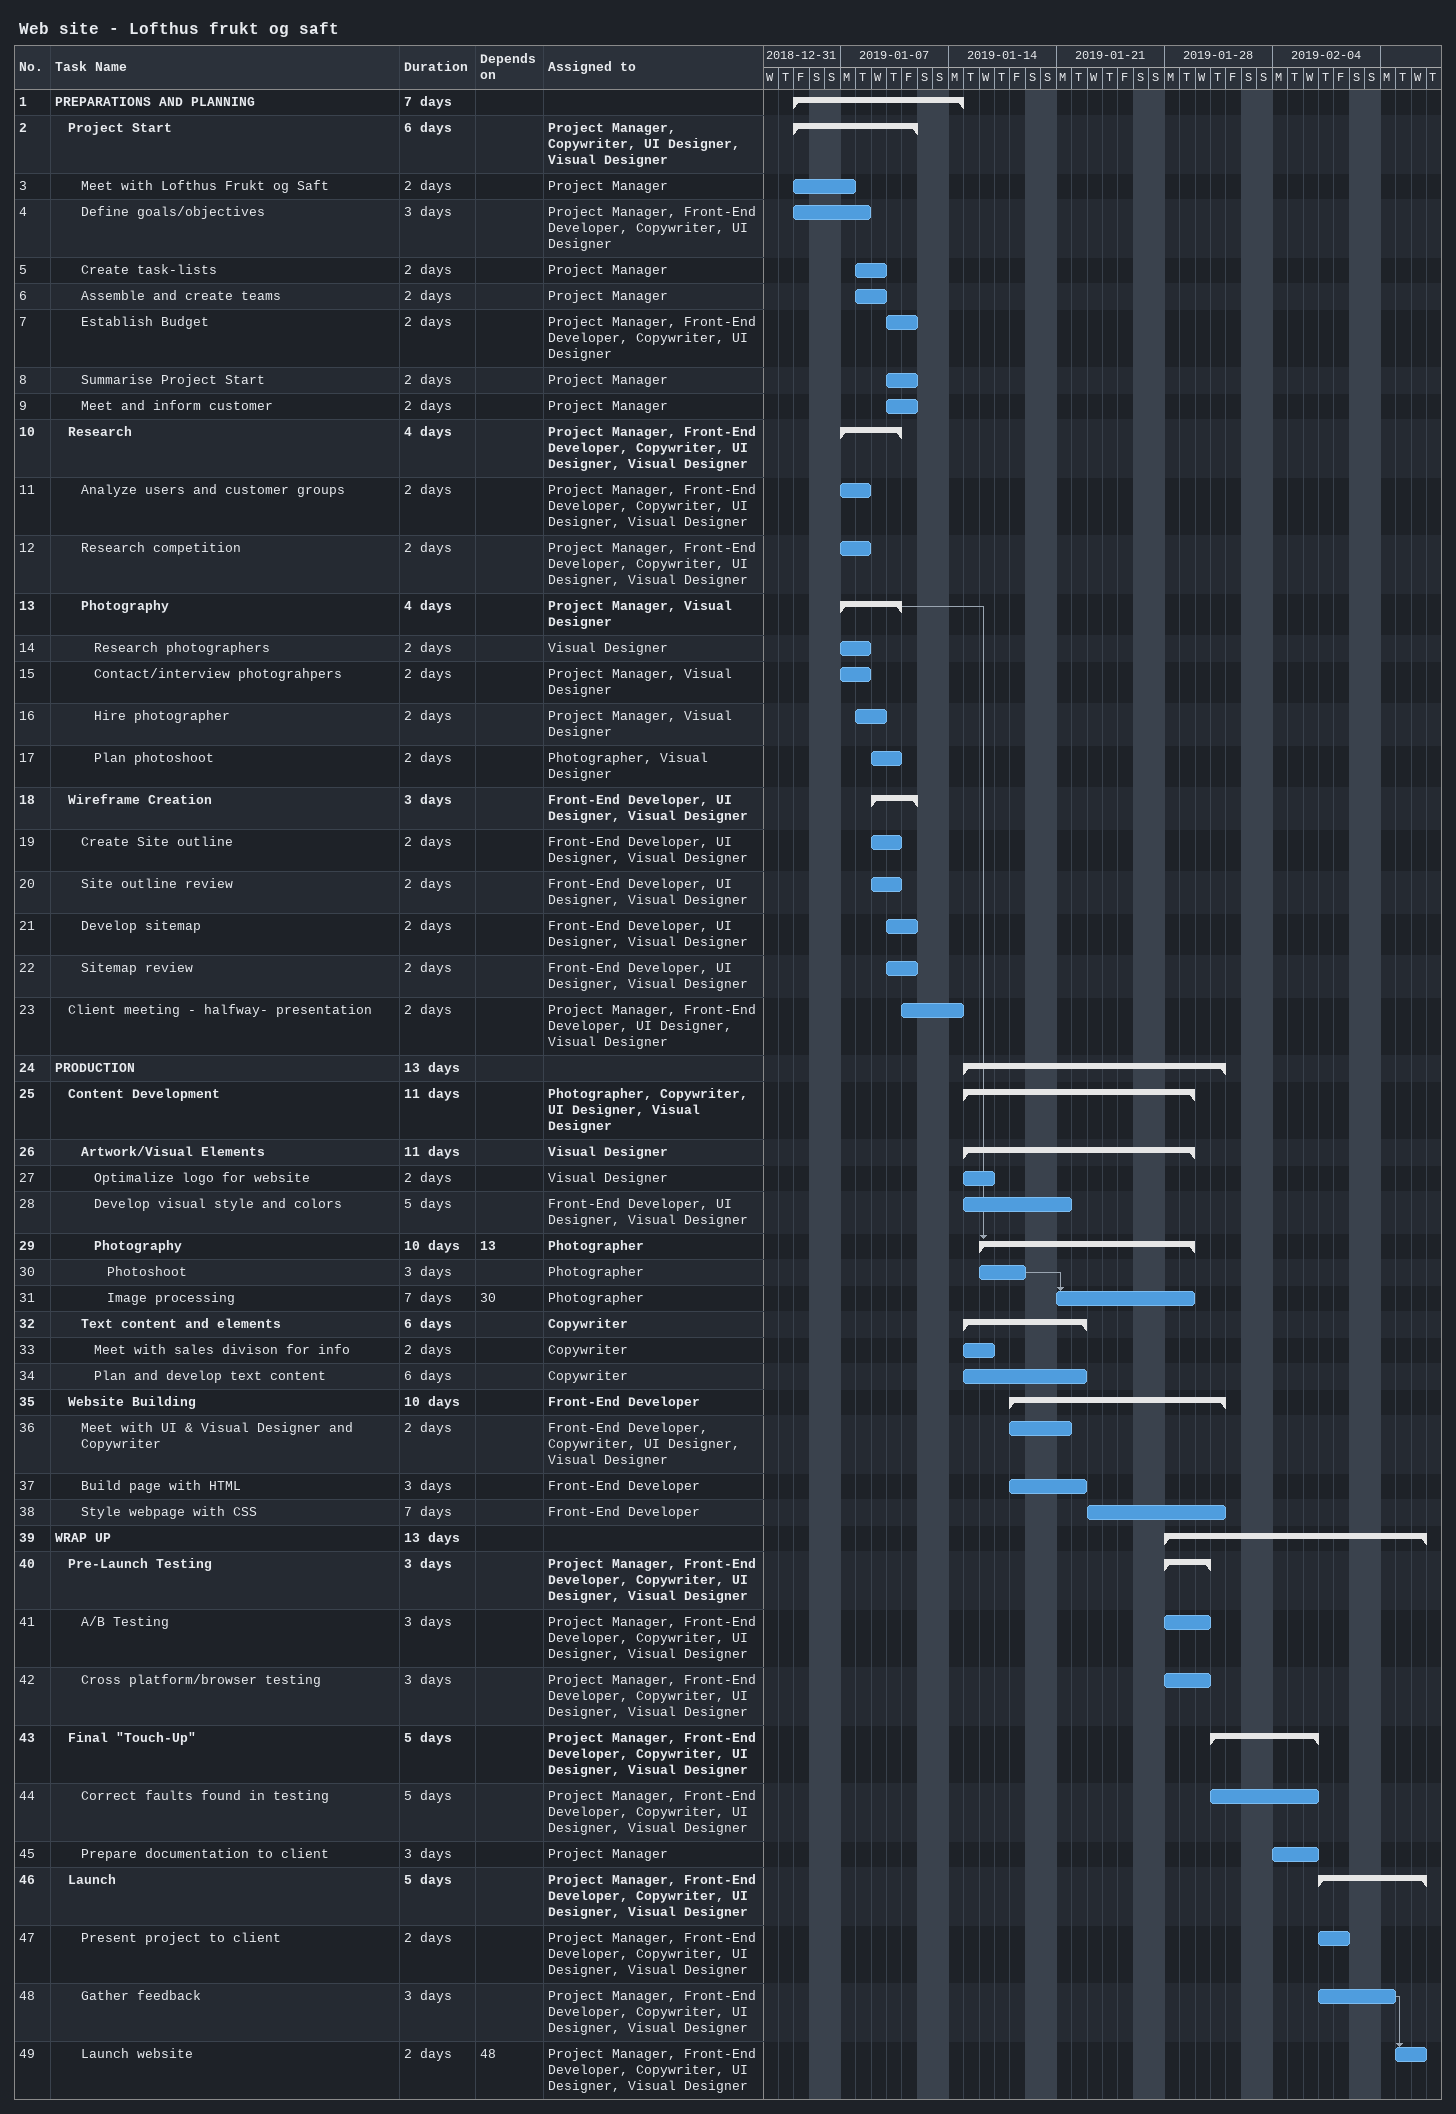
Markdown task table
Web site - Lofthus frukt og saft

| ID | Level | Task | Duration | Start | Finish | Predecessors | Resources |
|---|---|---|---|---|---|---|---|
| 1 | 1 | **PREPARATIONS AND PLANNING** | 7d | 2019-01-04 | 2019-01-14 |  |  |
| 2 | 2 | **Project Start** | 6d | 2019-01-04 | 2019-01-11 |  | Project Manager, Copywriter, UI Designer, Visual Designer |
| 3 | 3 | Meet with Lofthus Frukt og Saft | 2d | 2019-01-04 | 2019-01-07 |  | Project Manager |
| 4 | 3 | Define goals/objectives | 3d | 2019-01-04 | 2019-01-08 |  | Project Manager, Front-End Developer, Copywriter, UI Designer |
| 5 | 3 | Create task-lists | 2d | 2019-01-08 | 2019-01-09 |  | Project Manager |
| 6 | 3 | Assemble and create teams | 2d | 2019-01-08 | 2019-01-09 |  | Project Manager |
| 7 | 3 | Establish Budget | 2d | 2019-01-10 | 2019-01-11 |  | Project Manager, Front-End Developer, Copywriter, UI Designer |
| 8 | 3 | Summarise Project Start | 2d | 2019-01-10 | 2019-01-11 |  | Project Manager |
| 9 | 3 | Meet and inform customer | 2d | 2019-01-10 | 2019-01-11 |  | Project Manager |
| 10 | 2 | **Research** | 4d | 2019-01-07 | 2019-01-10 |  | Project Manager, Front-End Developer, Copywriter, UI Designer, Visual Designer |
| 11 | 3 | Analyze users and customer groups | 2d | 2019-01-07 | 2019-01-08 |  | Project Manager, Front-End Developer, Copywriter, UI Designer, Visual Designer |
| 12 | 3 | Research competition | 2d | 2019-01-07 | 2019-01-08 |  | Project Manager, Front-End Developer, Copywriter, UI Designer, Visual Designer |
| 13 | 3 | **Photography** | 4d | 2019-01-07 | 2019-01-10 |  | Project Manager, Visual Designer |
| 14 | 4 | Research photographers | 2d | 2019-01-07 | 2019-01-08 |  | Visual Designer |
| 15 | 4 | Contact/interview photograhpers | 2d | 2019-01-07 | 2019-01-08 |  | Project Manager, Visual Designer |
| 16 | 4 | Hire photographer | 2d | 2019-01-08 | 2019-01-09 |  | Project Manager, Visual Designer |
| 17 | 4 | Plan photoshoot | 2d | 2019-01-09 | 2019-01-10 |  | Photographer, Visual Designer |
| 18 | 2 | **Wireframe Creation** | 3d | 2019-01-09 | 2019-01-11 |  | Front-End Developer, UI Designer, Visual Designer |
| 19 | 3 | Create Site outline | 2d | 2019-01-09 | 2019-01-10 |  | Front-End Developer, UI Designer, Visual Designer |
| 20 | 3 | Site outline review | 2d | 2019-01-09 | 2019-01-10 |  | Front-End Developer, UI Designer, Visual Designer |
| 21 | 3 | Develop sitemap | 2d | 2019-01-10 | 2019-01-11 |  | Front-End Developer, UI Designer, Visual Designer |
| 22 | 3 | Sitemap review | 2d | 2019-01-10 | 2019-01-11 |  | Front-End Developer, UI Designer, Visual Designer |
| 23 | 2 | Client meeting - halfway- presentation | 2d | 2019-01-11 | 2019-01-14 |  | Project Manager, Front-End Developer, UI Designer, Visual Designer |
| 24 | 1 | **PRODUCTION** | 13d | 2019-01-15 | 2019-01-31 |  |  |
| 25 | 2 | **Content Development** | 11d | 2019-01-15 | 2019-01-29 |  | Photographer, Copywriter, UI Designer, Visual Designer |
| 26 | 3 | **Artwork/Visual Elements** | 11d | 2019-01-15 | 2019-01-29 |  | Visual Designer |
| 27 | 4 | Optimalize logo for website | 2d | 2019-01-15 | 2019-01-16 |  | Visual Designer |
| 28 | 4 | Develop visual style and colors | 5d | 2019-01-15 | 2019-01-21 |  | Front-End Developer, UI Designer, Visual Designer |
| 29 | 4 | **Photography** | 10d | 2019-01-16 | 2019-01-29 | 13 | Photographer |
| 30 | 5 | Photoshoot | 3d | 2019-01-16 | 2019-01-18 |  | Photographer |
| 31 | 5 | Image processing | 7d | 2019-01-21 | 2019-01-29 | 30 | Photographer |
| 32 | 3 | **Text content and elements** | 6d | 2019-01-15 | 2019-01-22 |  | Copywriter |
| 33 | 4 | Meet with sales divison for info | 2d | 2019-01-15 | 2019-01-16 |  | Copywriter |
| 34 | 4 | Plan and develop text content | 6d | 2019-01-15 | 2019-01-22 |  | Copywriter |
| 35 | 2 | **Website Building** | 10d | 2019-01-18 | 2019-01-31 |  | Front-End Developer |
| 36 | 3 | Meet with UI & Visual Designer and Copywriter | 2d | 2019-01-18 | 2019-01-21 |  | Front-End Developer, Copywriter, UI Designer, Visual Designer |
| 37 | 3 | Build page with HTML | 3d | 2019-01-18 | 2019-01-22 |  | Front-End Developer |
| 38 | 3 | Style webpage with CSS | 7d | 2019-01-23 | 2019-01-31 |  | Front-End Developer |
| 39 | 1 | **WRAP UP** | 13d | 2019-01-28 | 2019-02-13 |  |  |
| 40 | 2 | **Pre-Launch Testing** | 3d | 2019-01-28 | 2019-01-30 |  | Project Manager, Front-End Developer, Copywriter, UI Designer, Visual Designer |
| 41 | 3 | A/B Testing | 3d | 2019-01-28 | 2019-01-30 |  | Project Manager, Front-End Developer, Copywriter, UI Designer, Visual Designer |
| 42 | 3 | Cross platform/browser testing | 3d | 2019-01-28 | 2019-01-30 |  | Project Manager, Front-End Developer, Copywriter, UI Designer, Visual Designer |
| 43 | 2 | **Final "Touch-Up"** | 5d | 2019-01-31 | 2019-02-06 |  | Project Manager, Front-End Developer, Copywriter, UI Designer, Visual Designer |
| 44 | 3 | Correct faults found in testing | 5d | 2019-01-31 | 2019-02-06 |  | Project Manager, Front-End Developer, Copywriter, UI Designer, Visual Designer |
| 45 | 3 | Prepare documentation to client | 3d | 2019-02-04 | 2019-02-06 |  | Project Manager |
| 46 | 2 | **Launch** | 5d | 2019-02-07 | 2019-02-13 |  | Project Manager, Front-End Developer, Copywriter, UI Designer, Visual Designer |
| 47 | 3 | Present project to client | 2d | 2019-02-07 | 2019-02-08 |  | Project Manager, Front-End Developer, Copywriter, UI Designer, Visual Designer |
| 48 | 3 | Gather feedback | 3d | 2019-02-07 | 2019-02-11 |  | Project Manager, Front-End Developer, Copywriter, UI Designer, Visual Designer |
| 49 | 3 | Launch website | 2d | 2019-02-12 | 2019-02-13 | 48 | Project Manager, Front-End Developer, Copywriter, UI Designer, Visual Designer |
